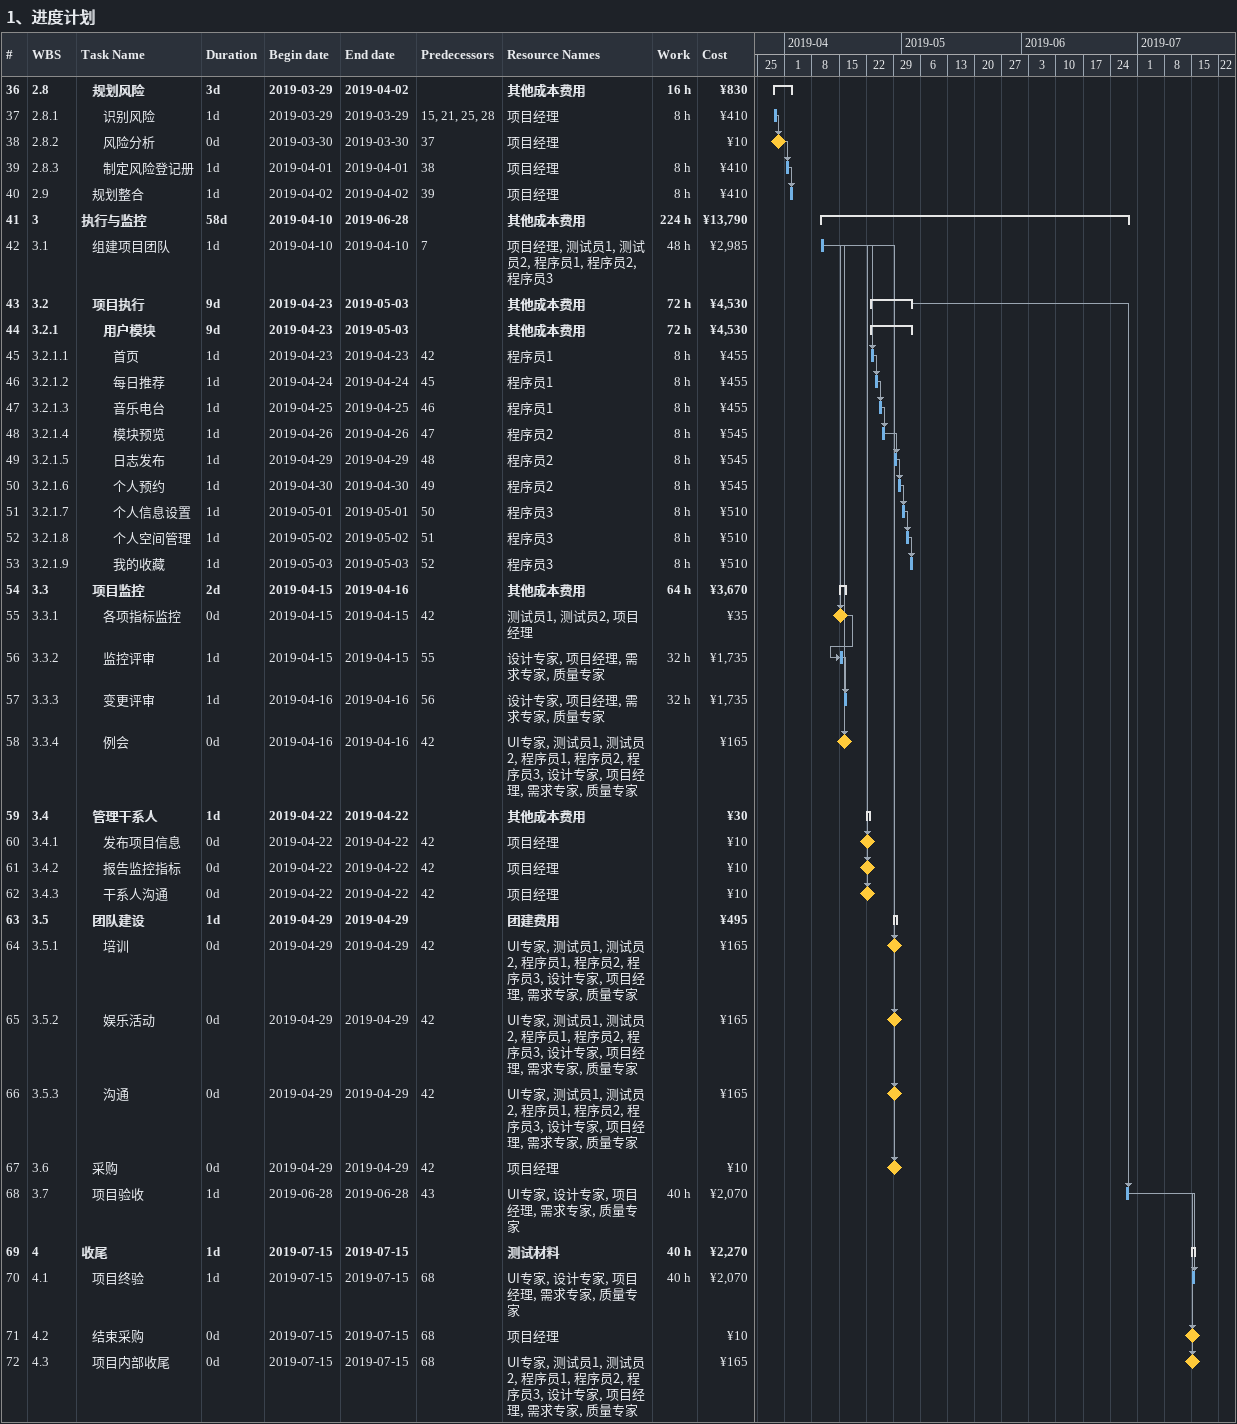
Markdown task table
1、进度计划

| ID | WBS | Task | Duration | Start | Finish | Predecessors | Resources | Work (h) | Cost (¥) |
|---|---|---|---|---|---|---|---|---|---|
| 36 | 2.8 | **规划风险** | 3d | 2019-03-29 | 2019-04-02 |  | 其他成本费用 | 16 | 830 |
| 37 | 2.8.1 | 识别风险 | 1d | 2019-03-29 | 2019-03-29 | 15, 21, 25, 28 | 项目经理 | 8 | 410 |
| 38 | 2.8.2 | 风险分析 | 0d | 2019-03-30 | 2019-03-30 | 37 | 项目经理 |  | 10 |
| 39 | 2.8.3 | 制定风险登记册 | 1d | 2019-04-01 | 2019-04-01 | 38 | 项目经理 | 8 | 410 |
| 40 | 2.9 | 规划整合 | 1d | 2019-04-02 | 2019-04-02 | 39 | 项目经理 | 8 | 410 |
| 41 | 3 | **执行与监控** | 58d | 2019-04-10 | 2019-06-28 |  | 其他成本费用 | 224 | 13790 |
| 42 | 3.1 | 组建项目团队 | 1d | 2019-04-10 | 2019-04-10 | 7 | 项目经理, 测试员1, 测试员2, 程序员1, 程序员2, 程序员3 | 48 | 2985 |
| 43 | 3.2 | **项目执行** | 9d | 2019-04-23 | 2019-05-03 |  | 其他成本费用 | 72 | 4530 |
| 44 | 3.2.1 | **用户模块** | 9d | 2019-04-23 | 2019-05-03 |  | 其他成本费用 | 72 | 4530 |
| 45 | 3.2.1.1 | 首页 | 1d | 2019-04-23 | 2019-04-23 | 42 | 程序员1 | 8 | 455 |
| 46 | 3.2.1.2 | 每日推荐 | 1d | 2019-04-24 | 2019-04-24 | 45 | 程序员1 | 8 | 455 |
| 47 | 3.2.1.3 | 音乐电台 | 1d | 2019-04-25 | 2019-04-25 | 46 | 程序员1 | 8 | 455 |
| 48 | 3.2.1.4 | 模块预览 | 1d | 2019-04-26 | 2019-04-26 | 47 | 程序员2 | 8 | 545 |
| 49 | 3.2.1.5 | 日志发布 | 1d | 2019-04-29 | 2019-04-29 | 48 | 程序员2 | 8 | 545 |
| 50 | 3.2.1.6 | 个人预约 | 1d | 2019-04-30 | 2019-04-30 | 49 | 程序员2 | 8 | 545 |
| 51 | 3.2.1.7 | 个人信息设置 | 1d | 2019-05-01 | 2019-05-01 | 50 | 程序员3 | 8 | 510 |
| 52 | 3.2.1.8 | 个人空间管理 | 1d | 2019-05-02 | 2019-05-02 | 51 | 程序员3 | 8 | 510 |
| 53 | 3.2.1.9 | 我的收藏 | 1d | 2019-05-03 | 2019-05-03 | 52 | 程序员3 | 8 | 510 |
| 54 | 3.3 | **项目监控** | 2d | 2019-04-15 | 2019-04-16 |  | 其他成本费用 | 64 | 3670 |
| 55 | 3.3.1 | 各项指标监控 | 0d | 2019-04-15 | 2019-04-15 | 42 | 测试员1, 测试员2, 项目经理 |  | 35 |
| 56 | 3.3.2 | 监控评审 | 1d | 2019-04-15 | 2019-04-15 | 55 | 设计专家, 项目经理, 需求专家, 质量专家 | 32 | 1735 |
| 57 | 3.3.3 | 变更评审 | 1d | 2019-04-16 | 2019-04-16 | 56 | 设计专家, 项目经理, 需求专家, 质量专家 | 32 | 1735 |
| 58 | 3.3.4 | 例会 | 0d | 2019-04-16 | 2019-04-16 | 42 | UI专家, 测试员1, 测试员2, 程序员1, 程序员2, 程序员3, 设计专家, 项目经理, 需求专家, 质量专家 |  | 165 |
| 59 | 3.4 | **管理干系人** | 1d | 2019-04-22 | 2019-04-22 |  | 其他成本费用 |  | 30 |
| 60 | 3.4.1 | 发布项目信息 | 0d | 2019-04-22 | 2019-04-22 | 42 | 项目经理 |  | 10 |
| 61 | 3.4.2 | 报告监控指标 | 0d | 2019-04-22 | 2019-04-22 | 42 | 项目经理 |  | 10 |
| 62 | 3.4.3 | 干系人沟通 | 0d | 2019-04-22 | 2019-04-22 | 42 | 项目经理 |  | 10 |
| 63 | 3.5 | **团队建设** | 1d | 2019-04-29 | 2019-04-29 |  | 团建费用 |  | 495 |
| 64 | 3.5.1 | 培训 | 0d | 2019-04-29 | 2019-04-29 | 42 | UI专家, 测试员1, 测试员2, 程序员1, 程序员2, 程序员3, 设计专家, 项目经理, 需求专家, 质量专家 |  | 165 |
| 65 | 3.5.2 | 娱乐活动 | 0d | 2019-04-29 | 2019-04-29 | 42 | UI专家, 测试员1, 测试员2, 程序员1, 程序员2, 程序员3, 设计专家, 项目经理, 需求专家, 质量专家 |  | 165 |
| 66 | 3.5.3 | 沟通 | 0d | 2019-04-29 | 2019-04-29 | 42 | UI专家, 测试员1, 测试员2, 程序员1, 程序员2, 程序员3, 设计专家, 项目经理, 需求专家, 质量专家 |  | 165 |
| 67 | 3.6 | 采购 | 0d | 2019-04-29 | 2019-04-29 | 42 | 项目经理 |  | 10 |
| 68 | 3.7 | 项目验收 | 1d | 2019-06-28 | 2019-06-28 | 43 | UI专家, 设计专家, 项目经理, 需求专家, 质量专家 | 40 | 2070 |
| 69 | 4 | **收尾** | 1d | 2019-07-15 | 2019-07-15 |  | 测试材料 | 40 | 2270 |
| 70 | 4.1 | 项目终验 | 1d | 2019-07-15 | 2019-07-15 | 68 | UI专家, 设计专家, 项目经理, 需求专家, 质量专家 | 40 | 2070 |
| 71 | 4.2 | 结束采购 | 0d | 2019-07-15 | 2019-07-15 | 68 | 项目经理 |  | 10 |
| 72 | 4.3 | 项目内部收尾 | 0d | 2019-07-15 | 2019-07-15 | 68 | UI专家, 测试员1, 测试员2, 程序员1, 程序员2, 程序员3, 设计专家, 项目经理, 需求专家, 质量专家 |  | 165 |
